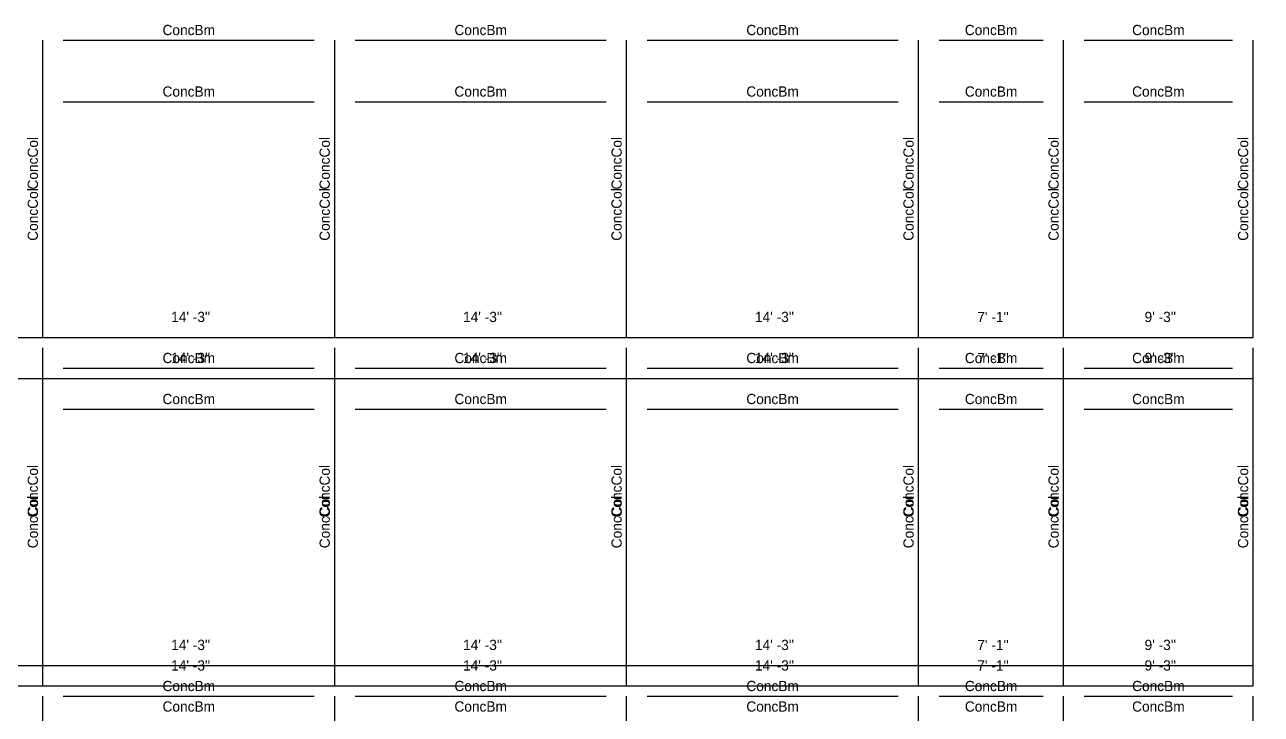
# Model space of a CAD drawing. Extents: x -38 to 2998, y -195 to 11529.
# Drawn here: x 2273 to 2998, y 181 to 585 of the extents above; entities that cross this region are included whole.
import ezdxf
from ezdxf.enums import TextEntityAlignment as Align

# ---------------------------------------------------------------- set-up
doc = ezdxf.new("R2010")
doc.units = 0
doc.header["$MEASUREMENT"] = 0
doc.layers.get('0').update_dxf_attribs({"linetype": 'CONTINUOUS'})
for name, color, linetype in [('CENTERLINES', 7, 'CONTINUOUS'), ('DIMENSIONS', 4, 'CONTINUOUS'), ('TEXT', 5, 'CONTINUOUS')]:
    doc.layers.add(name, color=color, linetype=linetype)
doc.dimstyles.get("Standard").update_dxf_attribs({"dimtxt": 0.18, "dimasz": 0.18, "dimexe": 0.18, "dimexo": 0.0625, "dimgap": 0.09, "dimtad": 0, "dimtih": 1, "dimtoh": 1, "dimdec": 4, "dimzin": 0, "dimtxsty": 'STANDARD', "dimcen": 0.09, "dimazin": 3, "dimtfac": 1, "dimtdec": 4, "dimtofl": 0, "dimtmove": 0, "dimatfit": 3, "dimtolj": 1, "dimtzin": 0})

# ---------------------------------------------------------------- blocks, each defined once
blk = doc.blocks.new('*D3394')
at = {"color": 1, "linetype": 'BYBLOCK'}
for points in [[(2117.73, 214.77), (2116.67, 213.71), (2109.25, 206.29), (2108.19, 205.23)], [(2288.73, 214.77), (2287.67, 213.71), (2280.25, 206.29), (2279.19, 205.23)]]:
    blk.add_solid(points, dxfattribs=at)
at = {"layer": 'DIMENSIONS', "color": 9, "linetype": 'BYBLOCK'}
for p, q in [((2112.96, 210), (2112.96, 228)), ((2283.96, 210), (2283.96, 228))]:
    blk.add_line(p, q, dxfattribs=at)
at = {"layer": 'DIMENSIONS', "color": 0, "linetype": 'BYBLOCK'}
blk.add_line((2112.96, 210), (2283.96, 210), dxfattribs=at)
at = {"layer": 'DIMENSIONS', "color": 0, "linetype": 'BYBLOCK', "insert": (2198.46, 222), "char_height": 6, "attachment_point": 5}
blk.add_mtext("\\A1; 14' -3''", dxfattribs=at)
blk = doc.blocks.new('*D3395')
at = {"color": 1, "linetype": 'BYBLOCK'}
for points in [[(2288.73, 214.77), (2287.67, 213.71), (2280.25, 206.29), (2279.19, 205.23)], [(2459.73, 214.77), (2458.67, 213.71), (2451.25, 206.29), (2450.19, 205.23)]]:
    blk.add_solid(points, dxfattribs=at)
at = {"layer": 'DIMENSIONS', "color": 9, "linetype": 'BYBLOCK'}
for p, q in [((2283.96, 210), (2283.96, 228)), ((2454.96, 210), (2454.96, 228))]:
    blk.add_line(p, q, dxfattribs=at)
at = {"layer": 'DIMENSIONS', "color": 0, "linetype": 'BYBLOCK'}
blk.add_line((2283.96, 210), (2454.96, 210), dxfattribs=at)
at = {"layer": 'DIMENSIONS', "color": 0, "linetype": 'BYBLOCK', "insert": (2369.46, 222), "char_height": 6, "attachment_point": 5}
blk.add_mtext("\\A1; 14' -3''", dxfattribs=at)
blk = doc.blocks.new('*D3396')
at = {"color": 1, "linetype": 'BYBLOCK'}
for points in [[(2459.73, 214.77), (2458.67, 213.71), (2451.25, 206.29), (2450.19, 205.23)], [(2630.73, 214.77), (2629.67, 213.71), (2622.25, 206.29), (2621.19, 205.23)]]:
    blk.add_solid(points, dxfattribs=at)
at = {"layer": 'DIMENSIONS', "color": 9, "linetype": 'BYBLOCK'}
for p, q in [((2454.96, 210), (2454.96, 228)), ((2625.96, 210), (2625.96, 228))]:
    blk.add_line(p, q, dxfattribs=at)
at = {"layer": 'DIMENSIONS', "color": 0, "linetype": 'BYBLOCK'}
blk.add_line((2454.96, 210), (2625.96, 210), dxfattribs=at)
at = {"layer": 'DIMENSIONS', "color": 0, "linetype": 'BYBLOCK', "insert": (2540.46, 222), "char_height": 6, "attachment_point": 5}
blk.add_mtext("\\A1; 14' -3''", dxfattribs=at)
blk = doc.blocks.new('*D3397')
at = {"color": 1, "linetype": 'BYBLOCK'}
for points in [[(2630.73, 214.77), (2629.67, 213.71), (2622.25, 206.29), (2621.19, 205.23)], [(2801.73, 214.77), (2800.67, 213.71), (2793.25, 206.29), (2792.19, 205.23)]]:
    blk.add_solid(points, dxfattribs=at)
at = {"layer": 'DIMENSIONS', "color": 9, "linetype": 'BYBLOCK'}
for p, q in [((2625.96, 210), (2625.96, 228)), ((2796.96, 210), (2796.96, 228))]:
    blk.add_line(p, q, dxfattribs=at)
at = {"layer": 'DIMENSIONS', "color": 0, "linetype": 'BYBLOCK'}
blk.add_line((2625.96, 210), (2796.96, 210), dxfattribs=at)
at = {"layer": 'DIMENSIONS', "color": 0, "linetype": 'BYBLOCK', "insert": (2711.46, 222), "char_height": 6, "attachment_point": 5}
blk.add_mtext("\\A1; 14' -3''", dxfattribs=at)
blk = doc.blocks.new('*D3398')
at = {"color": 1, "linetype": 'BYBLOCK'}
for points in [[(2801.73, 214.77), (2800.67, 213.71), (2793.25, 206.29), (2792.19, 205.23)], [(2886.73, 214.77), (2885.67, 213.71), (2878.24, 206.29), (2877.18, 205.23)]]:
    blk.add_solid(points, dxfattribs=at)
at = {"layer": 'DIMENSIONS', "color": 9, "linetype": 'BYBLOCK'}
for p, q in [((2796.96, 210), (2796.96, 228)), ((2881.96, 210), (2881.96, 228))]:
    blk.add_line(p, q, dxfattribs=at)
at = {"layer": 'DIMENSIONS', "color": 0, "linetype": 'BYBLOCK'}
blk.add_line((2796.96, 210), (2881.96, 210), dxfattribs=at)
at = {"layer": 'DIMENSIONS', "color": 0, "linetype": 'BYBLOCK', "insert": (2839.46, 222), "char_height": 6, "attachment_point": 5}
blk.add_mtext("\\A1; 7' -1''", dxfattribs=at)
blk = doc.blocks.new('*D3399')
at = {"color": 1, "linetype": 'BYBLOCK'}
for points in [[(2886.73, 214.77), (2885.67, 213.71), (2878.24, 206.29), (2877.18, 205.23)], [(2997.73, 214.77), (2996.67, 213.71), (2989.24, 206.29), (2988.18, 205.23)]]:
    blk.add_solid(points, dxfattribs=at)
at = {"layer": 'DIMENSIONS', "color": 9, "linetype": 'BYBLOCK'}
for p, q in [((2881.96, 210), (2881.96, 228)), ((2992.96, 210), (2992.96, 228))]:
    blk.add_line(p, q, dxfattribs=at)
at = {"layer": 'DIMENSIONS', "color": 0, "linetype": 'BYBLOCK'}
blk.add_line((2881.96, 210), (2992.96, 210), dxfattribs=at)
at = {"layer": 'DIMENSIONS', "color": 0, "linetype": 'BYBLOCK', "insert": (2937.46, 222), "char_height": 6, "attachment_point": 5}
blk.add_mtext("\\A1; 9' -3''", dxfattribs=at)
blk = doc.blocks.new('*D3415')
at = {"color": 1, "linetype": 'BYBLOCK'}
for points in [[(2117.73, 406.77), (2116.67, 405.71), (2109.25, 398.29), (2108.19, 397.23)], [(2288.73, 406.77), (2287.67, 405.71), (2280.25, 398.29), (2279.19, 397.23)]]:
    blk.add_solid(points, dxfattribs=at)
at = {"layer": 'DIMENSIONS', "color": 9, "linetype": 'BYBLOCK'}
for p, q in [((2112.96, 402), (2112.96, 420)), ((2283.96, 402), (2283.96, 420))]:
    blk.add_line(p, q, dxfattribs=at)
at = {"layer": 'DIMENSIONS', "color": 0, "linetype": 'BYBLOCK'}
blk.add_line((2112.96, 402), (2283.96, 402), dxfattribs=at)
at = {"layer": 'DIMENSIONS', "color": 0, "linetype": 'BYBLOCK', "insert": (2198.46, 414), "char_height": 6, "attachment_point": 5}
blk.add_mtext("\\A1; 14' -3''", dxfattribs=at)
blk = doc.blocks.new('*D3416')
at = {"color": 1, "linetype": 'BYBLOCK'}
for points in [[(2288.73, 406.77), (2287.67, 405.71), (2280.25, 398.29), (2279.19, 397.23)], [(2459.73, 406.77), (2458.67, 405.71), (2451.25, 398.29), (2450.19, 397.23)]]:
    blk.add_solid(points, dxfattribs=at)
at = {"layer": 'DIMENSIONS', "color": 9, "linetype": 'BYBLOCK'}
for p, q in [((2283.96, 402), (2283.96, 420)), ((2454.96, 402), (2454.96, 420))]:
    blk.add_line(p, q, dxfattribs=at)
at = {"layer": 'DIMENSIONS', "color": 0, "linetype": 'BYBLOCK'}
blk.add_line((2283.96, 402), (2454.96, 402), dxfattribs=at)
at = {"layer": 'DIMENSIONS', "color": 0, "linetype": 'BYBLOCK', "insert": (2369.46, 414), "char_height": 6, "attachment_point": 5}
blk.add_mtext("\\A1; 14' -3''", dxfattribs=at)
blk = doc.blocks.new('*D3417')
at = {"color": 1, "linetype": 'BYBLOCK'}
for points in [[(2459.73, 406.77), (2458.67, 405.71), (2451.25, 398.29), (2450.19, 397.23)], [(2630.73, 406.77), (2629.67, 405.71), (2622.25, 398.29), (2621.19, 397.23)]]:
    blk.add_solid(points, dxfattribs=at)
at = {"layer": 'DIMENSIONS', "color": 9, "linetype": 'BYBLOCK'}
for p, q in [((2454.96, 402), (2454.96, 420)), ((2625.96, 402), (2625.96, 420))]:
    blk.add_line(p, q, dxfattribs=at)
at = {"layer": 'DIMENSIONS', "color": 0, "linetype": 'BYBLOCK'}
blk.add_line((2454.96, 402), (2625.96, 402), dxfattribs=at)
at = {"layer": 'DIMENSIONS', "color": 0, "linetype": 'BYBLOCK', "insert": (2540.46, 414), "char_height": 6, "attachment_point": 5}
blk.add_mtext("\\A1; 14' -3''", dxfattribs=at)
blk = doc.blocks.new('*D3418')
at = {"color": 1, "linetype": 'BYBLOCK'}
for points in [[(2630.73, 406.77), (2629.67, 405.71), (2622.25, 398.29), (2621.19, 397.23)], [(2801.73, 406.77), (2800.67, 405.71), (2793.25, 398.29), (2792.19, 397.23)]]:
    blk.add_solid(points, dxfattribs=at)
at = {"layer": 'DIMENSIONS', "color": 9, "linetype": 'BYBLOCK'}
for p, q in [((2625.96, 402), (2625.96, 420)), ((2796.96, 402), (2796.96, 420))]:
    blk.add_line(p, q, dxfattribs=at)
at = {"layer": 'DIMENSIONS', "color": 0, "linetype": 'BYBLOCK'}
blk.add_line((2625.96, 402), (2796.96, 402), dxfattribs=at)
at = {"layer": 'DIMENSIONS', "color": 0, "linetype": 'BYBLOCK', "insert": (2711.46, 414), "char_height": 6, "attachment_point": 5}
blk.add_mtext("\\A1; 14' -3''", dxfattribs=at)
blk = doc.blocks.new('*D3419')
at = {"color": 1, "linetype": 'BYBLOCK'}
for points in [[(2801.73, 406.77), (2800.67, 405.71), (2793.25, 398.29), (2792.19, 397.23)], [(2886.73, 406.77), (2885.67, 405.71), (2878.24, 398.29), (2877.18, 397.23)]]:
    blk.add_solid(points, dxfattribs=at)
at = {"layer": 'DIMENSIONS', "color": 9, "linetype": 'BYBLOCK'}
for p, q in [((2796.96, 402), (2796.96, 420)), ((2881.96, 402), (2881.96, 420))]:
    blk.add_line(p, q, dxfattribs=at)
at = {"layer": 'DIMENSIONS', "color": 0, "linetype": 'BYBLOCK'}
blk.add_line((2796.96, 402), (2881.96, 402), dxfattribs=at)
at = {"layer": 'DIMENSIONS', "color": 0, "linetype": 'BYBLOCK', "insert": (2839.46, 414), "char_height": 6, "attachment_point": 5}
blk.add_mtext("\\A1; 7' -1''", dxfattribs=at)
blk = doc.blocks.new('*D3420')
at = {"color": 1, "linetype": 'BYBLOCK'}
for points in [[(2886.73, 406.77), (2885.67, 405.71), (2878.24, 398.29), (2877.18, 397.23)], [(2997.73, 406.77), (2996.67, 405.71), (2989.24, 398.29), (2988.18, 397.23)]]:
    blk.add_solid(points, dxfattribs=at)
at = {"layer": 'DIMENSIONS', "color": 9, "linetype": 'BYBLOCK'}
for p, q in [((2881.96, 402), (2881.96, 420)), ((2992.96, 402), (2992.96, 420))]:
    blk.add_line(p, q, dxfattribs=at)
at = {"layer": 'DIMENSIONS', "color": 0, "linetype": 'BYBLOCK'}
blk.add_line((2881.96, 402), (2992.96, 402), dxfattribs=at)
at = {"layer": 'DIMENSIONS', "color": 0, "linetype": 'BYBLOCK', "insert": (2937.46, 414), "char_height": 6, "attachment_point": 5}
blk.add_mtext("\\A1; 9' -3''", dxfattribs=at)
blk = doc.blocks.new('*D3864')
at = {"color": 1, "linetype": 'BYBLOCK'}
for points in [[(2117.73, 202.77), (2116.67, 201.71), (2109.25, 194.29), (2108.19, 193.23)], [(2288.73, 202.77), (2287.67, 201.71), (2280.25, 194.29), (2279.19, 193.23)]]:
    blk.add_solid(points, dxfattribs=at)
at = {"layer": 'DIMENSIONS', "color": 9, "linetype": 'BYBLOCK'}
for p, q in [((2112.96, 198), (2112.96, 216)), ((2283.96, 198), (2283.96, 216))]:
    blk.add_line(p, q, dxfattribs=at)
at = {"layer": 'DIMENSIONS', "color": 0, "linetype": 'BYBLOCK'}
blk.add_line((2112.96, 198), (2283.96, 198), dxfattribs=at)
at = {"layer": 'DIMENSIONS', "color": 0, "linetype": 'BYBLOCK', "insert": (2198.46, 210), "char_height": 6, "attachment_point": 5}
blk.add_mtext("\\A1; 14' -3''", dxfattribs=at)
blk = doc.blocks.new('*D3865')
at = {"color": 1, "linetype": 'BYBLOCK'}
for points in [[(2288.73, 202.77), (2287.67, 201.71), (2280.25, 194.29), (2279.19, 193.23)], [(2459.73, 202.77), (2458.67, 201.71), (2451.25, 194.29), (2450.19, 193.23)]]:
    blk.add_solid(points, dxfattribs=at)
at = {"layer": 'DIMENSIONS', "color": 9, "linetype": 'BYBLOCK'}
for p, q in [((2283.96, 198), (2283.96, 216)), ((2454.96, 198), (2454.96, 216))]:
    blk.add_line(p, q, dxfattribs=at)
at = {"layer": 'DIMENSIONS', "color": 0, "linetype": 'BYBLOCK'}
blk.add_line((2283.96, 198), (2454.96, 198), dxfattribs=at)
at = {"layer": 'DIMENSIONS', "color": 0, "linetype": 'BYBLOCK', "insert": (2369.46, 210), "char_height": 6, "attachment_point": 5}
blk.add_mtext("\\A1; 14' -3''", dxfattribs=at)
blk = doc.blocks.new('*D3866')
at = {"color": 1, "linetype": 'BYBLOCK'}
for points in [[(2459.73, 202.77), (2458.67, 201.71), (2451.25, 194.29), (2450.19, 193.23)], [(2630.73, 202.77), (2629.67, 201.71), (2622.25, 194.29), (2621.19, 193.23)]]:
    blk.add_solid(points, dxfattribs=at)
at = {"layer": 'DIMENSIONS', "color": 9, "linetype": 'BYBLOCK'}
for p, q in [((2454.96, 198), (2454.96, 216)), ((2625.96, 198), (2625.96, 216))]:
    blk.add_line(p, q, dxfattribs=at)
at = {"layer": 'DIMENSIONS', "color": 0, "linetype": 'BYBLOCK'}
blk.add_line((2454.96, 198), (2625.96, 198), dxfattribs=at)
at = {"layer": 'DIMENSIONS', "color": 0, "linetype": 'BYBLOCK', "insert": (2540.46, 210), "char_height": 6, "attachment_point": 5}
blk.add_mtext("\\A1; 14' -3''", dxfattribs=at)
blk = doc.blocks.new('*D3867')
at = {"color": 1, "linetype": 'BYBLOCK'}
for points in [[(2630.73, 202.77), (2629.67, 201.71), (2622.25, 194.29), (2621.19, 193.23)], [(2801.73, 202.77), (2800.67, 201.71), (2793.25, 194.29), (2792.19, 193.23)]]:
    blk.add_solid(points, dxfattribs=at)
at = {"layer": 'DIMENSIONS', "color": 9, "linetype": 'BYBLOCK'}
for p, q in [((2625.96, 198), (2625.96, 216)), ((2796.96, 198), (2796.96, 216))]:
    blk.add_line(p, q, dxfattribs=at)
at = {"layer": 'DIMENSIONS', "color": 0, "linetype": 'BYBLOCK'}
blk.add_line((2625.96, 198), (2796.96, 198), dxfattribs=at)
at = {"layer": 'DIMENSIONS', "color": 0, "linetype": 'BYBLOCK', "insert": (2711.46, 210), "char_height": 6, "attachment_point": 5}
blk.add_mtext("\\A1; 14' -3''", dxfattribs=at)
blk = doc.blocks.new('*D3868')
at = {"color": 1, "linetype": 'BYBLOCK'}
for points in [[(2801.73, 202.77), (2800.67, 201.71), (2793.25, 194.29), (2792.19, 193.23)], [(2886.73, 202.77), (2885.67, 201.71), (2878.24, 194.29), (2877.18, 193.23)]]:
    blk.add_solid(points, dxfattribs=at)
at = {"layer": 'DIMENSIONS', "color": 9, "linetype": 'BYBLOCK'}
for p, q in [((2796.96, 198), (2796.96, 216)), ((2881.96, 198), (2881.96, 216))]:
    blk.add_line(p, q, dxfattribs=at)
at = {"layer": 'DIMENSIONS', "color": 0, "linetype": 'BYBLOCK'}
blk.add_line((2796.96, 198), (2881.96, 198), dxfattribs=at)
at = {"layer": 'DIMENSIONS', "color": 0, "linetype": 'BYBLOCK', "insert": (2839.46, 210), "char_height": 6, "attachment_point": 5}
blk.add_mtext("\\A1; 7' -1''", dxfattribs=at)
blk = doc.blocks.new('*D3869')
at = {"color": 1, "linetype": 'BYBLOCK'}
for points in [[(2886.73, 202.77), (2885.67, 201.71), (2878.24, 194.29), (2877.18, 193.23)], [(2997.73, 202.77), (2996.67, 201.71), (2989.24, 194.29), (2988.18, 193.23)]]:
    blk.add_solid(points, dxfattribs=at)
at = {"layer": 'DIMENSIONS', "color": 9, "linetype": 'BYBLOCK'}
for p, q in [((2881.96, 198), (2881.96, 216)), ((2992.96, 198), (2992.96, 216))]:
    blk.add_line(p, q, dxfattribs=at)
at = {"layer": 'DIMENSIONS', "color": 0, "linetype": 'BYBLOCK'}
blk.add_line((2881.96, 198), (2992.96, 198), dxfattribs=at)
at = {"layer": 'DIMENSIONS', "color": 0, "linetype": 'BYBLOCK', "insert": (2937.46, 210), "char_height": 6, "attachment_point": 5}
blk.add_mtext("\\A1; 9' -3''", dxfattribs=at)
blk = doc.blocks.new('*D3885')
at = {"color": 1, "linetype": 'BYBLOCK'}
for points in [[(2117.73, 382.77), (2116.67, 381.71), (2109.25, 374.29), (2108.19, 373.23)], [(2288.73, 382.77), (2287.67, 381.71), (2280.25, 374.29), (2279.19, 373.23)]]:
    blk.add_solid(points, dxfattribs=at)
at = {"layer": 'DIMENSIONS', "color": 9, "linetype": 'BYBLOCK'}
for p, q in [((2112.96, 378), (2112.96, 396)), ((2283.96, 378), (2283.96, 396))]:
    blk.add_line(p, q, dxfattribs=at)
at = {"layer": 'DIMENSIONS', "color": 0, "linetype": 'BYBLOCK'}
blk.add_line((2112.96, 378), (2283.96, 378), dxfattribs=at)
at = {"layer": 'DIMENSIONS', "color": 0, "linetype": 'BYBLOCK', "insert": (2198.46, 390), "char_height": 6, "attachment_point": 5}
blk.add_mtext("\\A1; 14' -3''", dxfattribs=at)
blk = doc.blocks.new('*D3886')
at = {"color": 1, "linetype": 'BYBLOCK'}
for points in [[(2288.73, 382.77), (2287.67, 381.71), (2280.25, 374.29), (2279.19, 373.23)], [(2459.73, 382.77), (2458.67, 381.71), (2451.25, 374.29), (2450.19, 373.23)]]:
    blk.add_solid(points, dxfattribs=at)
at = {"layer": 'DIMENSIONS', "color": 9, "linetype": 'BYBLOCK'}
for p, q in [((2283.96, 378), (2283.96, 396)), ((2454.96, 378), (2454.96, 396))]:
    blk.add_line(p, q, dxfattribs=at)
at = {"layer": 'DIMENSIONS', "color": 0, "linetype": 'BYBLOCK'}
blk.add_line((2283.96, 378), (2454.96, 378), dxfattribs=at)
at = {"layer": 'DIMENSIONS', "color": 0, "linetype": 'BYBLOCK', "insert": (2369.46, 390), "char_height": 6, "attachment_point": 5}
blk.add_mtext("\\A1; 14' -3''", dxfattribs=at)
blk = doc.blocks.new('*D3887')
at = {"color": 1, "linetype": 'BYBLOCK'}
for points in [[(2459.73, 382.77), (2458.67, 381.71), (2451.25, 374.29), (2450.19, 373.23)], [(2630.73, 382.77), (2629.67, 381.71), (2622.25, 374.29), (2621.19, 373.23)]]:
    blk.add_solid(points, dxfattribs=at)
at = {"layer": 'DIMENSIONS', "color": 9, "linetype": 'BYBLOCK'}
for p, q in [((2454.96, 378), (2454.96, 396)), ((2625.96, 378), (2625.96, 396))]:
    blk.add_line(p, q, dxfattribs=at)
at = {"layer": 'DIMENSIONS', "color": 0, "linetype": 'BYBLOCK'}
blk.add_line((2454.96, 378), (2625.96, 378), dxfattribs=at)
at = {"layer": 'DIMENSIONS', "color": 0, "linetype": 'BYBLOCK', "insert": (2540.46, 390), "char_height": 6, "attachment_point": 5}
blk.add_mtext("\\A1; 14' -3''", dxfattribs=at)
blk = doc.blocks.new('*D3888')
at = {"color": 1, "linetype": 'BYBLOCK'}
for points in [[(2630.73, 382.77), (2629.67, 381.71), (2622.25, 374.29), (2621.19, 373.23)], [(2801.73, 382.77), (2800.67, 381.71), (2793.25, 374.29), (2792.19, 373.23)]]:
    blk.add_solid(points, dxfattribs=at)
at = {"layer": 'DIMENSIONS', "color": 9, "linetype": 'BYBLOCK'}
for p, q in [((2625.96, 378), (2625.96, 396)), ((2796.96, 378), (2796.96, 396))]:
    blk.add_line(p, q, dxfattribs=at)
at = {"layer": 'DIMENSIONS', "color": 0, "linetype": 'BYBLOCK'}
blk.add_line((2625.96, 378), (2796.96, 378), dxfattribs=at)
at = {"layer": 'DIMENSIONS', "color": 0, "linetype": 'BYBLOCK', "insert": (2711.46, 390), "char_height": 6, "attachment_point": 5}
blk.add_mtext("\\A1; 14' -3''", dxfattribs=at)
blk = doc.blocks.new('*D3889')
at = {"color": 1, "linetype": 'BYBLOCK'}
for points in [[(2801.73, 382.77), (2800.67, 381.71), (2793.25, 374.29), (2792.19, 373.23)], [(2886.73, 382.77), (2885.67, 381.71), (2878.24, 374.29), (2877.18, 373.23)]]:
    blk.add_solid(points, dxfattribs=at)
at = {"layer": 'DIMENSIONS', "color": 9, "linetype": 'BYBLOCK'}
for p, q in [((2796.96, 378), (2796.96, 396)), ((2881.96, 378), (2881.96, 396))]:
    blk.add_line(p, q, dxfattribs=at)
at = {"layer": 'DIMENSIONS', "color": 0, "linetype": 'BYBLOCK'}
blk.add_line((2796.96, 378), (2881.96, 378), dxfattribs=at)
at = {"layer": 'DIMENSIONS', "color": 0, "linetype": 'BYBLOCK', "insert": (2839.46, 390), "char_height": 6, "attachment_point": 5}
blk.add_mtext("\\A1; 7' -1''", dxfattribs=at)
blk = doc.blocks.new('*D3890')
at = {"color": 1, "linetype": 'BYBLOCK'}
for points in [[(2886.73, 382.77), (2885.67, 381.71), (2878.24, 374.29), (2877.18, 373.23)], [(2997.73, 382.77), (2996.67, 381.71), (2989.24, 374.29), (2988.18, 373.23)]]:
    blk.add_solid(points, dxfattribs=at)
at = {"layer": 'DIMENSIONS', "color": 9, "linetype": 'BYBLOCK'}
for p, q in [((2881.96, 378), (2881.96, 396)), ((2992.96, 378), (2992.96, 396))]:
    blk.add_line(p, q, dxfattribs=at)
at = {"layer": 'DIMENSIONS', "color": 0, "linetype": 'BYBLOCK'}
blk.add_line((2881.96, 378), (2992.96, 378), dxfattribs=at)
at = {"layer": 'DIMENSIONS', "color": 0, "linetype": 'BYBLOCK', "insert": (2937.46, 390), "char_height": 6, "attachment_point": 5}
blk.add_mtext("\\A1; 9' -3''", dxfattribs=at)
blk = doc.blocks.new('*D4334')
at = {"color": 1, "linetype": 'BYBLOCK'}
for points in [[(2117.73, 202.77), (2116.67, 201.71), (2109.25, 194.29), (2108.19, 193.23)], [(2288.73, 202.77), (2287.67, 201.71), (2280.25, 194.29), (2279.19, 193.23)]]:
    blk.add_solid(points, dxfattribs=at)
at = {"layer": 'DIMENSIONS', "color": 9, "linetype": 'BYBLOCK'}
for p, q in [((2112.96, 198), (2112.96, 216)), ((2283.96, 198), (2283.96, 216))]:
    blk.add_line(p, q, dxfattribs=at)
at = {"layer": 'DIMENSIONS', "color": 0, "linetype": 'BYBLOCK'}
blk.add_line((2112.96, 198), (2283.96, 198), dxfattribs=at)
at = {"layer": 'DIMENSIONS', "color": 0, "linetype": 'BYBLOCK', "insert": (2198.46, 210), "char_height": 6, "attachment_point": 5}
blk.add_mtext("\\A1; 14' -3''", dxfattribs=at)
blk = doc.blocks.new('*D4335')
at = {"color": 1, "linetype": 'BYBLOCK'}
for points in [[(2288.73, 202.77), (2287.67, 201.71), (2280.25, 194.29), (2279.19, 193.23)], [(2459.73, 202.77), (2458.67, 201.71), (2451.25, 194.29), (2450.19, 193.23)]]:
    blk.add_solid(points, dxfattribs=at)
at = {"layer": 'DIMENSIONS', "color": 9, "linetype": 'BYBLOCK'}
for p, q in [((2283.96, 198), (2283.96, 216)), ((2454.96, 198), (2454.96, 216))]:
    blk.add_line(p, q, dxfattribs=at)
at = {"layer": 'DIMENSIONS', "color": 0, "linetype": 'BYBLOCK'}
blk.add_line((2283.96, 198), (2454.96, 198), dxfattribs=at)
at = {"layer": 'DIMENSIONS', "color": 0, "linetype": 'BYBLOCK', "insert": (2369.46, 210), "char_height": 6, "attachment_point": 5}
blk.add_mtext("\\A1; 14' -3''", dxfattribs=at)
blk = doc.blocks.new('*D4336')
at = {"color": 1, "linetype": 'BYBLOCK'}
for points in [[(2459.73, 202.77), (2458.67, 201.71), (2451.25, 194.29), (2450.19, 193.23)], [(2630.73, 202.77), (2629.67, 201.71), (2622.25, 194.29), (2621.19, 193.23)]]:
    blk.add_solid(points, dxfattribs=at)
at = {"layer": 'DIMENSIONS', "color": 9, "linetype": 'BYBLOCK'}
for p, q in [((2454.96, 198), (2454.96, 216)), ((2625.96, 198), (2625.96, 216))]:
    blk.add_line(p, q, dxfattribs=at)
at = {"layer": 'DIMENSIONS', "color": 0, "linetype": 'BYBLOCK'}
blk.add_line((2454.96, 198), (2625.96, 198), dxfattribs=at)
at = {"layer": 'DIMENSIONS', "color": 0, "linetype": 'BYBLOCK', "insert": (2540.46, 210), "char_height": 6, "attachment_point": 5}
blk.add_mtext("\\A1; 14' -3''", dxfattribs=at)
blk = doc.blocks.new('*D4337')
at = {"color": 1, "linetype": 'BYBLOCK'}
for points in [[(2630.73, 202.77), (2629.67, 201.71), (2622.25, 194.29), (2621.19, 193.23)], [(2801.73, 202.77), (2800.67, 201.71), (2793.25, 194.29), (2792.19, 193.23)]]:
    blk.add_solid(points, dxfattribs=at)
at = {"layer": 'DIMENSIONS', "color": 9, "linetype": 'BYBLOCK'}
for p, q in [((2625.96, 198), (2625.96, 216)), ((2796.96, 198), (2796.96, 216))]:
    blk.add_line(p, q, dxfattribs=at)
at = {"layer": 'DIMENSIONS', "color": 0, "linetype": 'BYBLOCK'}
blk.add_line((2625.96, 198), (2796.96, 198), dxfattribs=at)
at = {"layer": 'DIMENSIONS', "color": 0, "linetype": 'BYBLOCK', "insert": (2711.46, 210), "char_height": 6, "attachment_point": 5}
blk.add_mtext("\\A1; 14' -3''", dxfattribs=at)
blk = doc.blocks.new('*D4338')
at = {"color": 1, "linetype": 'BYBLOCK'}
for points in [[(2801.73, 202.77), (2800.67, 201.71), (2793.25, 194.29), (2792.19, 193.23)], [(2886.73, 202.77), (2885.67, 201.71), (2878.24, 194.29), (2877.18, 193.23)]]:
    blk.add_solid(points, dxfattribs=at)
at = {"layer": 'DIMENSIONS', "color": 9, "linetype": 'BYBLOCK'}
for p, q in [((2796.96, 198), (2796.96, 216)), ((2881.96, 198), (2881.96, 216))]:
    blk.add_line(p, q, dxfattribs=at)
at = {"layer": 'DIMENSIONS', "color": 0, "linetype": 'BYBLOCK'}
blk.add_line((2796.96, 198), (2881.96, 198), dxfattribs=at)
at = {"layer": 'DIMENSIONS', "color": 0, "linetype": 'BYBLOCK', "insert": (2839.46, 210), "char_height": 6, "attachment_point": 5}
blk.add_mtext("\\A1; 7' -1''", dxfattribs=at)
blk = doc.blocks.new('*D4339')
at = {"color": 1, "linetype": 'BYBLOCK'}
for points in [[(2886.73, 202.77), (2885.67, 201.71), (2878.24, 194.29), (2877.18, 193.23)], [(2997.73, 202.77), (2996.67, 201.71), (2989.24, 194.29), (2988.18, 193.23)]]:
    blk.add_solid(points, dxfattribs=at)
at = {"layer": 'DIMENSIONS', "color": 9, "linetype": 'BYBLOCK'}
for p, q in [((2881.96, 198), (2881.96, 216)), ((2992.96, 198), (2992.96, 216))]:
    blk.add_line(p, q, dxfattribs=at)
at = {"layer": 'DIMENSIONS', "color": 0, "linetype": 'BYBLOCK'}
blk.add_line((2881.96, 198), (2992.96, 198), dxfattribs=at)
at = {"layer": 'DIMENSIONS', "color": 0, "linetype": 'BYBLOCK', "insert": (2937.46, 210), "char_height": 6, "attachment_point": 5}
blk.add_mtext("\\A1; 9' -3''", dxfattribs=at)
blk = doc.blocks.new('*D4355')
at = {"color": 1, "linetype": 'BYBLOCK'}
for points in [[(2117.73, 382.77), (2116.67, 381.71), (2109.25, 374.29), (2108.19, 373.23)], [(2288.73, 382.77), (2287.67, 381.71), (2280.25, 374.29), (2279.19, 373.23)]]:
    blk.add_solid(points, dxfattribs=at)
at = {"layer": 'DIMENSIONS', "color": 9, "linetype": 'BYBLOCK'}
for p, q in [((2112.96, 378), (2112.96, 396)), ((2283.96, 378), (2283.96, 396))]:
    blk.add_line(p, q, dxfattribs=at)
at = {"layer": 'DIMENSIONS', "color": 0, "linetype": 'BYBLOCK'}
blk.add_line((2112.96, 378), (2283.96, 378), dxfattribs=at)
at = {"layer": 'DIMENSIONS', "color": 0, "linetype": 'BYBLOCK', "insert": (2198.46, 390), "char_height": 6, "attachment_point": 5}
blk.add_mtext("\\A1; 14' -3''", dxfattribs=at)
blk = doc.blocks.new('*D4356')
at = {"color": 1, "linetype": 'BYBLOCK'}
for points in [[(2288.73, 382.77), (2287.67, 381.71), (2280.25, 374.29), (2279.19, 373.23)], [(2459.73, 382.77), (2458.67, 381.71), (2451.25, 374.29), (2450.19, 373.23)]]:
    blk.add_solid(points, dxfattribs=at)
at = {"layer": 'DIMENSIONS', "color": 9, "linetype": 'BYBLOCK'}
for p, q in [((2283.96, 378), (2283.96, 396)), ((2454.96, 378), (2454.96, 396))]:
    blk.add_line(p, q, dxfattribs=at)
at = {"layer": 'DIMENSIONS', "color": 0, "linetype": 'BYBLOCK'}
blk.add_line((2283.96, 378), (2454.96, 378), dxfattribs=at)
at = {"layer": 'DIMENSIONS', "color": 0, "linetype": 'BYBLOCK', "insert": (2369.46, 390), "char_height": 6, "attachment_point": 5}
blk.add_mtext("\\A1; 14' -3''", dxfattribs=at)
blk = doc.blocks.new('*D4357')
at = {"color": 1, "linetype": 'BYBLOCK'}
for points in [[(2459.73, 382.77), (2458.67, 381.71), (2451.25, 374.29), (2450.19, 373.23)], [(2630.73, 382.77), (2629.67, 381.71), (2622.25, 374.29), (2621.19, 373.23)]]:
    blk.add_solid(points, dxfattribs=at)
at = {"layer": 'DIMENSIONS', "color": 9, "linetype": 'BYBLOCK'}
for p, q in [((2454.96, 378), (2454.96, 396)), ((2625.96, 378), (2625.96, 396))]:
    blk.add_line(p, q, dxfattribs=at)
at = {"layer": 'DIMENSIONS', "color": 0, "linetype": 'BYBLOCK'}
blk.add_line((2454.96, 378), (2625.96, 378), dxfattribs=at)
at = {"layer": 'DIMENSIONS', "color": 0, "linetype": 'BYBLOCK', "insert": (2540.46, 390), "char_height": 6, "attachment_point": 5}
blk.add_mtext("\\A1; 14' -3''", dxfattribs=at)
blk = doc.blocks.new('*D4358')
at = {"color": 1, "linetype": 'BYBLOCK'}
for points in [[(2630.73, 382.77), (2629.67, 381.71), (2622.25, 374.29), (2621.19, 373.23)], [(2801.73, 382.77), (2800.67, 381.71), (2793.25, 374.29), (2792.19, 373.23)]]:
    blk.add_solid(points, dxfattribs=at)
at = {"layer": 'DIMENSIONS', "color": 9, "linetype": 'BYBLOCK'}
for p, q in [((2625.96, 378), (2625.96, 396)), ((2796.96, 378), (2796.96, 396))]:
    blk.add_line(p, q, dxfattribs=at)
at = {"layer": 'DIMENSIONS', "color": 0, "linetype": 'BYBLOCK'}
blk.add_line((2625.96, 378), (2796.96, 378), dxfattribs=at)
at = {"layer": 'DIMENSIONS', "color": 0, "linetype": 'BYBLOCK', "insert": (2711.46, 390), "char_height": 6, "attachment_point": 5}
blk.add_mtext("\\A1; 14' -3''", dxfattribs=at)
blk = doc.blocks.new('*D4359')
at = {"color": 1, "linetype": 'BYBLOCK'}
for points in [[(2801.73, 382.77), (2800.67, 381.71), (2793.25, 374.29), (2792.19, 373.23)], [(2886.73, 382.77), (2885.67, 381.71), (2878.24, 374.29), (2877.18, 373.23)]]:
    blk.add_solid(points, dxfattribs=at)
at = {"layer": 'DIMENSIONS', "color": 9, "linetype": 'BYBLOCK'}
for p, q in [((2796.96, 378), (2796.96, 396)), ((2881.96, 378), (2881.96, 396))]:
    blk.add_line(p, q, dxfattribs=at)
at = {"layer": 'DIMENSIONS', "color": 0, "linetype": 'BYBLOCK'}
blk.add_line((2796.96, 378), (2881.96, 378), dxfattribs=at)
at = {"layer": 'DIMENSIONS', "color": 0, "linetype": 'BYBLOCK', "insert": (2839.46, 390), "char_height": 6, "attachment_point": 5}
blk.add_mtext("\\A1; 7' -1''", dxfattribs=at)
blk = doc.blocks.new('*D4360')
at = {"color": 1, "linetype": 'BYBLOCK'}
for points in [[(2886.73, 382.77), (2885.67, 381.71), (2878.24, 374.29), (2877.18, 373.23)], [(2997.73, 382.77), (2996.67, 381.71), (2989.24, 374.29), (2988.18, 373.23)]]:
    blk.add_solid(points, dxfattribs=at)
at = {"layer": 'DIMENSIONS', "color": 9, "linetype": 'BYBLOCK'}
for p, q in [((2881.96, 378), (2881.96, 396)), ((2992.96, 378), (2992.96, 396))]:
    blk.add_line(p, q, dxfattribs=at)
at = {"layer": 'DIMENSIONS', "color": 0, "linetype": 'BYBLOCK'}
blk.add_line((2881.96, 378), (2992.96, 378), dxfattribs=at)
at = {"layer": 'DIMENSIONS', "color": 0, "linetype": 'BYBLOCK', "insert": (2937.46, 390), "char_height": 6, "attachment_point": 5}
blk.add_mtext("\\A1; 9' -3''", dxfattribs=at)
blk = doc.blocks.new('*D4804')
at = {"color": 1, "linetype": 'BYBLOCK'}
for points in [[(2117.73, 202.77), (2116.67, 201.71), (2109.25, 194.29), (2108.19, 193.23)], [(2288.73, 202.77), (2287.67, 201.71), (2280.25, 194.29), (2279.19, 193.23)]]:
    blk.add_solid(points, dxfattribs=at)
at = {"layer": 'DIMENSIONS', "color": 9, "linetype": 'BYBLOCK'}
for p, q in [((2112.96, 198), (2112.96, 216)), ((2283.96, 198), (2283.96, 216))]:
    blk.add_line(p, q, dxfattribs=at)
at = {"layer": 'DIMENSIONS', "color": 0, "linetype": 'BYBLOCK'}
blk.add_line((2112.96, 198), (2283.96, 198), dxfattribs=at)
at = {"layer": 'DIMENSIONS', "color": 0, "linetype": 'BYBLOCK', "insert": (2198.46, 210), "char_height": 6, "attachment_point": 5}
blk.add_mtext("\\A1; 14' -3''", dxfattribs=at)
blk = doc.blocks.new('*D4805')
at = {"color": 1, "linetype": 'BYBLOCK'}
for points in [[(2288.73, 202.77), (2287.67, 201.71), (2280.25, 194.29), (2279.19, 193.23)], [(2459.73, 202.77), (2458.67, 201.71), (2451.25, 194.29), (2450.19, 193.23)]]:
    blk.add_solid(points, dxfattribs=at)
at = {"layer": 'DIMENSIONS', "color": 9, "linetype": 'BYBLOCK'}
for p, q in [((2283.96, 198), (2283.96, 216)), ((2454.96, 198), (2454.96, 216))]:
    blk.add_line(p, q, dxfattribs=at)
at = {"layer": 'DIMENSIONS', "color": 0, "linetype": 'BYBLOCK'}
blk.add_line((2283.96, 198), (2454.96, 198), dxfattribs=at)
at = {"layer": 'DIMENSIONS', "color": 0, "linetype": 'BYBLOCK', "insert": (2369.46, 210), "char_height": 6, "attachment_point": 5}
blk.add_mtext("\\A1; 14' -3''", dxfattribs=at)
blk = doc.blocks.new('*D4806')
at = {"color": 1, "linetype": 'BYBLOCK'}
for points in [[(2459.73, 202.77), (2458.67, 201.71), (2451.25, 194.29), (2450.19, 193.23)], [(2630.73, 202.77), (2629.67, 201.71), (2622.25, 194.29), (2621.19, 193.23)]]:
    blk.add_solid(points, dxfattribs=at)
at = {"layer": 'DIMENSIONS', "color": 9, "linetype": 'BYBLOCK'}
for p, q in [((2454.96, 198), (2454.96, 216)), ((2625.96, 198), (2625.96, 216))]:
    blk.add_line(p, q, dxfattribs=at)
at = {"layer": 'DIMENSIONS', "color": 0, "linetype": 'BYBLOCK'}
blk.add_line((2454.96, 198), (2625.96, 198), dxfattribs=at)
at = {"layer": 'DIMENSIONS', "color": 0, "linetype": 'BYBLOCK', "insert": (2540.46, 210), "char_height": 6, "attachment_point": 5}
blk.add_mtext("\\A1; 14' -3''", dxfattribs=at)
blk = doc.blocks.new('*D4807')
at = {"color": 1, "linetype": 'BYBLOCK'}
for points in [[(2630.73, 202.77), (2629.67, 201.71), (2622.25, 194.29), (2621.19, 193.23)], [(2801.73, 202.77), (2800.67, 201.71), (2793.25, 194.29), (2792.19, 193.23)]]:
    blk.add_solid(points, dxfattribs=at)
at = {"layer": 'DIMENSIONS', "color": 9, "linetype": 'BYBLOCK'}
for p, q in [((2625.96, 198), (2625.96, 216)), ((2796.96, 198), (2796.96, 216))]:
    blk.add_line(p, q, dxfattribs=at)
at = {"layer": 'DIMENSIONS', "color": 0, "linetype": 'BYBLOCK'}
blk.add_line((2625.96, 198), (2796.96, 198), dxfattribs=at)
at = {"layer": 'DIMENSIONS', "color": 0, "linetype": 'BYBLOCK', "insert": (2711.46, 210), "char_height": 6, "attachment_point": 5}
blk.add_mtext("\\A1; 14' -3''", dxfattribs=at)
blk = doc.blocks.new('*D4808')
at = {"color": 1, "linetype": 'BYBLOCK'}
for points in [[(2801.73, 202.77), (2800.67, 201.71), (2793.25, 194.29), (2792.19, 193.23)], [(2886.73, 202.77), (2885.67, 201.71), (2878.24, 194.29), (2877.18, 193.23)]]:
    blk.add_solid(points, dxfattribs=at)
at = {"layer": 'DIMENSIONS', "color": 9, "linetype": 'BYBLOCK'}
for p, q in [((2796.96, 198), (2796.96, 216)), ((2881.96, 198), (2881.96, 216))]:
    blk.add_line(p, q, dxfattribs=at)
at = {"layer": 'DIMENSIONS', "color": 0, "linetype": 'BYBLOCK'}
blk.add_line((2796.96, 198), (2881.96, 198), dxfattribs=at)
at = {"layer": 'DIMENSIONS', "color": 0, "linetype": 'BYBLOCK', "insert": (2839.46, 210), "char_height": 6, "attachment_point": 5}
blk.add_mtext("\\A1; 7' -1''", dxfattribs=at)
blk = doc.blocks.new('*D4809')
at = {"color": 1, "linetype": 'BYBLOCK'}
for points in [[(2886.73, 202.77), (2885.67, 201.71), (2878.24, 194.29), (2877.18, 193.23)], [(2997.73, 202.77), (2996.67, 201.71), (2989.24, 194.29), (2988.18, 193.23)]]:
    blk.add_solid(points, dxfattribs=at)
at = {"layer": 'DIMENSIONS', "color": 9, "linetype": 'BYBLOCK'}
for p, q in [((2881.96, 198), (2881.96, 216)), ((2992.96, 198), (2992.96, 216))]:
    blk.add_line(p, q, dxfattribs=at)
at = {"layer": 'DIMENSIONS', "color": 0, "linetype": 'BYBLOCK'}
blk.add_line((2881.96, 198), (2992.96, 198), dxfattribs=at)
at = {"layer": 'DIMENSIONS', "color": 0, "linetype": 'BYBLOCK', "insert": (2937.46, 210), "char_height": 6, "attachment_point": 5}
blk.add_mtext("\\A1; 9' -3''", dxfattribs=at)
blk = doc.blocks.new('*D4825')
at = {"color": 1, "linetype": 'BYBLOCK'}
for points in [[(2117.73, 382.77), (2116.67, 381.71), (2109.25, 374.29), (2108.19, 373.23)], [(2288.73, 382.77), (2287.67, 381.71), (2280.25, 374.29), (2279.19, 373.23)]]:
    blk.add_solid(points, dxfattribs=at)
at = {"layer": 'DIMENSIONS', "color": 9, "linetype": 'BYBLOCK'}
for p, q in [((2112.96, 378), (2112.96, 396)), ((2283.96, 378), (2283.96, 396))]:
    blk.add_line(p, q, dxfattribs=at)
at = {"layer": 'DIMENSIONS', "color": 0, "linetype": 'BYBLOCK'}
blk.add_line((2112.96, 378), (2283.96, 378), dxfattribs=at)
at = {"layer": 'DIMENSIONS', "color": 0, "linetype": 'BYBLOCK', "insert": (2198.46, 390), "char_height": 6, "attachment_point": 5}
blk.add_mtext("\\A1; 14' -3''", dxfattribs=at)
blk = doc.blocks.new('*D4826')
at = {"color": 1, "linetype": 'BYBLOCK'}
for points in [[(2288.73, 382.77), (2287.67, 381.71), (2280.25, 374.29), (2279.19, 373.23)], [(2459.73, 382.77), (2458.67, 381.71), (2451.25, 374.29), (2450.19, 373.23)]]:
    blk.add_solid(points, dxfattribs=at)
at = {"layer": 'DIMENSIONS', "color": 9, "linetype": 'BYBLOCK'}
for p, q in [((2283.96, 378), (2283.96, 396)), ((2454.96, 378), (2454.96, 396))]:
    blk.add_line(p, q, dxfattribs=at)
at = {"layer": 'DIMENSIONS', "color": 0, "linetype": 'BYBLOCK'}
blk.add_line((2283.96, 378), (2454.96, 378), dxfattribs=at)
at = {"layer": 'DIMENSIONS', "color": 0, "linetype": 'BYBLOCK', "insert": (2369.46, 390), "char_height": 6, "attachment_point": 5}
blk.add_mtext("\\A1; 14' -3''", dxfattribs=at)
blk = doc.blocks.new('*D4827')
at = {"color": 1, "linetype": 'BYBLOCK'}
for points in [[(2459.73, 382.77), (2458.67, 381.71), (2451.25, 374.29), (2450.19, 373.23)], [(2630.73, 382.77), (2629.67, 381.71), (2622.25, 374.29), (2621.19, 373.23)]]:
    blk.add_solid(points, dxfattribs=at)
at = {"layer": 'DIMENSIONS', "color": 9, "linetype": 'BYBLOCK'}
for p, q in [((2454.96, 378), (2454.96, 396)), ((2625.96, 378), (2625.96, 396))]:
    blk.add_line(p, q, dxfattribs=at)
at = {"layer": 'DIMENSIONS', "color": 0, "linetype": 'BYBLOCK'}
blk.add_line((2454.96, 378), (2625.96, 378), dxfattribs=at)
at = {"layer": 'DIMENSIONS', "color": 0, "linetype": 'BYBLOCK', "insert": (2540.46, 390), "char_height": 6, "attachment_point": 5}
blk.add_mtext("\\A1; 14' -3''", dxfattribs=at)
blk = doc.blocks.new('*D4828')
at = {"color": 1, "linetype": 'BYBLOCK'}
for points in [[(2630.73, 382.77), (2629.67, 381.71), (2622.25, 374.29), (2621.19, 373.23)], [(2801.73, 382.77), (2800.67, 381.71), (2793.25, 374.29), (2792.19, 373.23)]]:
    blk.add_solid(points, dxfattribs=at)
at = {"layer": 'DIMENSIONS', "color": 9, "linetype": 'BYBLOCK'}
for p, q in [((2625.96, 378), (2625.96, 396)), ((2796.96, 378), (2796.96, 396))]:
    blk.add_line(p, q, dxfattribs=at)
at = {"layer": 'DIMENSIONS', "color": 0, "linetype": 'BYBLOCK'}
blk.add_line((2625.96, 378), (2796.96, 378), dxfattribs=at)
at = {"layer": 'DIMENSIONS', "color": 0, "linetype": 'BYBLOCK', "insert": (2711.46, 390), "char_height": 6, "attachment_point": 5}
blk.add_mtext("\\A1; 14' -3''", dxfattribs=at)
blk = doc.blocks.new('*D4829')
at = {"color": 1, "linetype": 'BYBLOCK'}
for points in [[(2801.73, 382.77), (2800.67, 381.71), (2793.25, 374.29), (2792.19, 373.23)], [(2886.73, 382.77), (2885.67, 381.71), (2878.24, 374.29), (2877.18, 373.23)]]:
    blk.add_solid(points, dxfattribs=at)
at = {"layer": 'DIMENSIONS', "color": 9, "linetype": 'BYBLOCK'}
for p, q in [((2796.96, 378), (2796.96, 396)), ((2881.96, 378), (2881.96, 396))]:
    blk.add_line(p, q, dxfattribs=at)
at = {"layer": 'DIMENSIONS', "color": 0, "linetype": 'BYBLOCK'}
blk.add_line((2796.96, 378), (2881.96, 378), dxfattribs=at)
at = {"layer": 'DIMENSIONS', "color": 0, "linetype": 'BYBLOCK', "insert": (2839.46, 390), "char_height": 6, "attachment_point": 5}
blk.add_mtext("\\A1; 7' -1''", dxfattribs=at)
blk = doc.blocks.new('*D4830')
at = {"color": 1, "linetype": 'BYBLOCK'}
for points in [[(2886.73, 382.77), (2885.67, 381.71), (2878.24, 374.29), (2877.18, 373.23)], [(2997.73, 382.77), (2996.67, 381.71), (2989.24, 374.29), (2988.18, 373.23)]]:
    blk.add_solid(points, dxfattribs=at)
at = {"layer": 'DIMENSIONS', "color": 9, "linetype": 'BYBLOCK'}
for p, q in [((2881.96, 378), (2881.96, 396)), ((2992.96, 378), (2992.96, 396))]:
    blk.add_line(p, q, dxfattribs=at)
at = {"layer": 'DIMENSIONS', "color": 0, "linetype": 'BYBLOCK'}
blk.add_line((2881.96, 378), (2992.96, 378), dxfattribs=at)
at = {"layer": 'DIMENSIONS', "color": 0, "linetype": 'BYBLOCK', "insert": (2937.46, 390), "char_height": 6, "attachment_point": 5}
blk.add_mtext("\\A1; 9' -3''", dxfattribs=at)

msp = doc.modelspace()

# ---------------------------------------------------------------- linework, layer by layer
at = {"layer": 'CENTERLINES', "color": 0, "linetype": 'CONTINUOUS'}
for p, q in [((2283.96, 432), (2283.96, 576)), ((2295.96, 576), (2442.96, 576)), ((2454.96, 432), (2454.96, 576)), ((2466.96, 576), (2613.96, 576)), ((2625.96, 432), (2625.96, 576)), ((2637.96, 576), (2784.96, 576)), ((2796.96, 432), (2796.96, 576)), ((2808.96, 576), (2869.956, 576)), ((2881.956, 432), (2881.956, 576)), ((2893.956, 576), (2980.956, 576)), ((2992.956, 432), (2992.956, 576)), ((2283.96, 408), (2283.96, 540)), ((2283.96, 408), (2283.96, 540)), ((2283.96, 408), (2283.96, 540)), ((2295.96, 540), (2442.96, 540)), ((2295.96, 540), (2442.96, 540)), ((2295.96, 540), (2442.96, 540)), ((2454.96, 408), (2454.96, 540)), ((2454.96, 408), (2454.96, 540)), ((2454.96, 408), (2454.96, 540)), ((2466.96, 540), (2613.96, 540)), ((2466.96, 540), (2613.96, 540)), ((2466.96, 540), (2613.96, 540)), ((2625.96, 408), (2625.96, 540)), ((2625.96, 408), (2625.96, 540)), ((2625.96, 408), (2625.96, 540)), ((2637.96, 540), (2784.96, 540)), ((2637.96, 540), (2784.96, 540)), ((2637.96, 540), (2784.96, 540)), ((2796.96, 408), (2796.96, 540)), ((2796.96, 408), (2796.96, 540)), ((2796.96, 408), (2796.96, 540)), ((2808.96, 540), (2869.956, 540)), ((2808.96, 540), (2869.956, 540)), ((2808.96, 540), (2869.956, 540)), ((2881.956, 408), (2881.956, 540)), ((2881.956, 408), (2881.956, 540)), ((2881.956, 408), (2881.956, 540)), ((2893.956, 540), (2980.956, 540)), ((2893.956, 540), (2980.956, 540)), ((2893.956, 540), (2980.956, 540)), ((2992.956, 408), (2992.956, 540)), ((2992.956, 408), (2992.956, 540)), ((2992.956, 408), (2992.956, 540)), ((2283.96, 240), (2283.96, 384)), ((2295.96, 384), (2442.96, 384)), ((2454.96, 240), (2454.96, 384)), ((2466.96, 384), (2613.96, 384)), ((2625.96, 240), (2625.96, 384)), ((2637.96, 384), (2784.96, 384)), ((2796.96, 240), (2796.96, 384)), ((2808.96, 384), (2869.956, 384)), ((2881.956, 240), (2881.956, 384)), ((2893.956, 384), (2980.956, 384)), ((2992.956, 240), (2992.956, 384)), ((2283.96, 228), (2283.96, 360)), ((2283.96, 228), (2283.96, 360)), ((2283.96, 228), (2283.96, 360)), ((2295.96, 360), (2442.96, 360)), ((2295.96, 360), (2442.96, 360)), ((2295.96, 360), (2442.96, 360)), ((2454.96, 228), (2454.96, 360)), ((2454.96, 228), (2454.96, 360)), ((2454.96, 228), (2454.96, 360)), ((2466.96, 360), (2613.96, 360)), ((2466.96, 360), (2613.96, 360)), ((2466.96, 360), (2613.96, 360)), ((2625.96, 228), (2625.96, 360)), ((2625.96, 228), (2625.96, 360)), ((2625.96, 228), (2625.96, 360)), ((2637.96, 360), (2784.96, 360)), ((2637.96, 360), (2784.96, 360)), ((2637.96, 360), (2784.96, 360)), ((2796.96, 228), (2796.96, 360)), ((2796.96, 228), (2796.96, 360)), ((2796.96, 228), (2796.96, 360)), ((2808.96, 360), (2869.956, 360)), ((2808.96, 360), (2869.956, 360)), ((2808.96, 360), (2869.956, 360)), ((2881.956, 228), (2881.956, 360)), ((2881.956, 228), (2881.956, 360)), ((2881.956, 228), (2881.956, 360)), ((2893.956, 360), (2980.956, 360)), ((2893.956, 360), (2980.956, 360)), ((2893.956, 360), (2980.956, 360)), ((2992.956, 228), (2992.956, 360)), ((2992.956, 228), (2992.956, 360)), ((2992.956, 228), (2992.956, 360)), ((2283.96, 48), (2283.96, 192)), ((2295.96, 192), (2442.96, 192)), ((2454.96, 48), (2454.96, 192)), ((2466.96, 192), (2613.96, 192)), ((2625.96, 48), (2625.96, 192)), ((2637.96, 192), (2784.96, 192)), ((2796.96, 48), (2796.96, 192)), ((2808.96, 192), (2869.956, 192)), ((2881.956, 48), (2881.956, 192)), ((2893.956, 192), (2980.956, 192)), ((2992.956, 48), (2992.956, 192))]:
    msp.add_line(p, q, dxfattribs=at)

# ---------------------------------------------------------------- texts
at = {"layer": 'TEXT', "color": 0}
for p in [(2369.46, 582), (2540.46, 582), (2711.46, 582), (2839.458, 582), (2937.456, 582), (2369.46, 546), (2369.46, 546), (2369.46, 546), (2540.46, 546), (2540.46, 546), (2540.46, 546), (2711.46, 546), (2711.46, 546), (2711.46, 546), (2839.458, 546), (2839.458, 546), (2839.458, 546), (2937.456, 546), (2937.456, 546), (2937.456, 546), (2369.46, 390), (2540.46, 390), (2711.46, 390), (2839.458, 390), (2937.456, 390), (2369.46, 366), (2369.46, 366), (2369.46, 366), (2540.46, 366), (2540.46, 366), (2540.46, 366), (2711.46, 366), (2711.46, 366), (2711.46, 366), (2839.458, 366), (2839.458, 366), (2839.458, 366), (2937.456, 366), (2937.456, 366), (2937.456, 366), (2369.46, 198), (2540.46, 198), (2711.46, 198), (2839.458, 198), (2937.456, 198), (2369.46, 186), (2369.46, 186), (2369.46, 186), (2540.46, 186), (2540.46, 186), (2540.46, 186), (2711.46, 186), (2711.46, 186), (2711.46, 186), (2839.458, 186), (2839.458, 186), (2839.458, 186), (2937.456, 186), (2937.456, 186), (2937.456, 186)]:
    msp.add_text('ConcBm', height=6, dxfattribs=at).set_placement(p, align=Align.MIDDLE)
for p in [(2277.96, 504), (2448.96, 504), (2619.96, 504), (2790.96, 504), (2875.956, 504), (2986.956, 504), (2277.96, 474), (2277.96, 474), (2277.96, 474), (2448.96, 474), (2448.96, 474), (2448.96, 474), (2619.96, 474), (2619.96, 474), (2619.96, 474), (2790.96, 474), (2790.96, 474), (2790.96, 474), (2875.956, 474), (2875.956, 474), (2875.956, 474), (2986.956, 474), (2986.956, 474), (2986.956, 474), (2277.96, 312), (2448.96, 312), (2619.96, 312), (2790.96, 312), (2875.956, 312), (2986.956, 312), (2277.96, 294), (2277.96, 294), (2277.96, 294), (2448.96, 294), (2448.96, 294), (2448.96, 294), (2619.96, 294), (2619.96, 294), (2619.96, 294), (2790.96, 294), (2790.96, 294), (2790.96, 294), (2875.956, 294), (2875.956, 294), (2875.956, 294), (2986.956, 294), (2986.956, 294), (2986.956, 294)]:
    msp.add_text('ConcCol', height=6, rotation=90, dxfattribs=at).set_placement(p, align=Align.MIDDLE)

# ---------------------------------------------------------------- dimensions: what is measured, and where the dimension line sits
at = {"layer": 'DIMENSIONS'}
for base, p1, p2, picture, middle in [((2283.96, 402), (2112.96, 390), (2283.96, 390), '*D3415', (2198.46, 390)), ((2454.96, 402), (2283.96, 390), (2454.96, 390), '*D3416', (2369.46, 390)), ((2625.96, 402), (2454.96, 390), (2625.96, 390), '*D3417', (2540.46, 390)), ((2796.96, 402), (2625.96, 390), (2796.96, 390), '*D3418', (2711.46, 390)), ((2881.956, 402), (2796.96, 390), (2881.956, 390), '*D3419', (2839.458, 390)), ((2992.956, 402), (2881.956, 390), (2992.956, 390), '*D3420', (2937.456, 390)), ((2283.96, 378), (2112.96, 366), (2283.96, 366), '*D3885', (2198.46, 366)), ((2283.96, 378), (2112.96, 366), (2283.96, 366), '*D4355', (2198.46, 366)), ((2283.96, 378), (2112.96, 366), (2283.96, 366), '*D4825', (2198.46, 366)), ((2454.96, 378), (2283.96, 366), (2454.96, 366), '*D3886', (2369.46, 366)), ((2454.96, 378), (2283.96, 366), (2454.96, 366), '*D4356', (2369.46, 366)), ((2454.96, 378), (2283.96, 366), (2454.96, 366), '*D4826', (2369.46, 366)), ((2625.96, 378), (2454.96, 366), (2625.96, 366), '*D3887', (2540.46, 366)), ((2625.96, 378), (2454.96, 366), (2625.96, 366), '*D4357', (2540.46, 366)), ((2625.96, 378), (2454.96, 366), (2625.96, 366), '*D4827', (2540.46, 366)), ((2796.96, 378), (2625.96, 366), (2796.96, 366), '*D3888', (2711.46, 366)), ((2796.96, 378), (2625.96, 366), (2796.96, 366), '*D4358', (2711.46, 366)), ((2796.96, 378), (2625.96, 366), (2796.96, 366), '*D4828', (2711.46, 366)), ((2881.956, 378), (2796.96, 366), (2881.956, 366), '*D3889', (2839.458, 366)), ((2881.956, 378), (2796.96, 366), (2881.956, 366), '*D4359', (2839.458, 366)), ((2881.956, 378), (2796.96, 366), (2881.956, 366), '*D4829', (2839.458, 366)), ((2992.956, 378), (2881.956, 366), (2992.956, 366), '*D3890', (2937.456, 366)), ((2992.956, 378), (2881.956, 366), (2992.956, 366), '*D4360', (2937.456, 366)), ((2992.956, 378), (2881.956, 366), (2992.956, 366), '*D4830', (2937.456, 366)), ((2283.96, 210), (2112.96, 198), (2283.96, 198), '*D3394', (2198.46, 198)), ((2454.96, 210), (2283.96, 198), (2454.96, 198), '*D3395', (2369.46, 198)), ((2625.96, 210), (2454.96, 198), (2625.96, 198), '*D3396', (2540.46, 198)), ((2796.96, 210), (2625.96, 198), (2796.96, 198), '*D3397', (2711.46, 198)), ((2881.956, 210), (2796.96, 198), (2881.956, 198), '*D3398', (2839.458, 198)), ((2992.956, 210), (2881.956, 198), (2992.956, 198), '*D3399', (2937.456, 198)), ((2283.96, 198), (2112.96, 186), (2283.96, 186), '*D3864', (2198.46, 186)), ((2283.96, 198), (2112.96, 186), (2283.96, 186), '*D4334', (2198.46, 186)), ((2283.96, 198), (2112.96, 186), (2283.96, 186), '*D4804', (2198.46, 186)), ((2454.96, 198), (2283.96, 186), (2454.96, 186), '*D3865', (2369.46, 186)), ((2454.96, 198), (2283.96, 186), (2454.96, 186), '*D4335', (2369.46, 186)), ((2454.96, 198), (2283.96, 186), (2454.96, 186), '*D4805', (2369.46, 186)), ((2625.96, 198), (2454.96, 186), (2625.96, 186), '*D3866', (2540.46, 186)), ((2625.96, 198), (2454.96, 186), (2625.96, 186), '*D4336', (2540.46, 186)), ((2625.96, 198), (2454.96, 186), (2625.96, 186), '*D4806', (2540.46, 186)), ((2796.96, 198), (2625.96, 186), (2796.96, 186), '*D3867', (2711.46, 186)), ((2796.96, 198), (2625.96, 186), (2796.96, 186), '*D4337', (2711.46, 186)), ((2796.96, 198), (2625.96, 186), (2796.96, 186), '*D4807', (2711.46, 186)), ((2881.956, 198), (2796.96, 186), (2881.956, 186), '*D3868', (2839.458, 186)), ((2881.956, 198), (2796.96, 186), (2881.956, 186), '*D4338', (2839.458, 186)), ((2881.956, 198), (2796.96, 186), (2881.956, 186), '*D4808', (2839.458, 186)), ((2992.956, 198), (2881.956, 186), (2992.956, 186), '*D3869', (2937.456, 186)), ((2992.956, 198), (2881.956, 186), (2992.956, 186), '*D4339', (2937.456, 186)), ((2992.956, 198), (2881.956, 186), (2992.956, 186), '*D4809', (2937.456, 186))]:
    dim = msp.add_linear_dim(base=base, p1=p1, p2=p2, dimstyle='STANDARD', dxfattribs=at)
    dim.commit()
    dim.dimension.update_dxf_attribs({"geometry": picture, "text_midpoint": middle})

doc.saveas('drawing.dxf')
